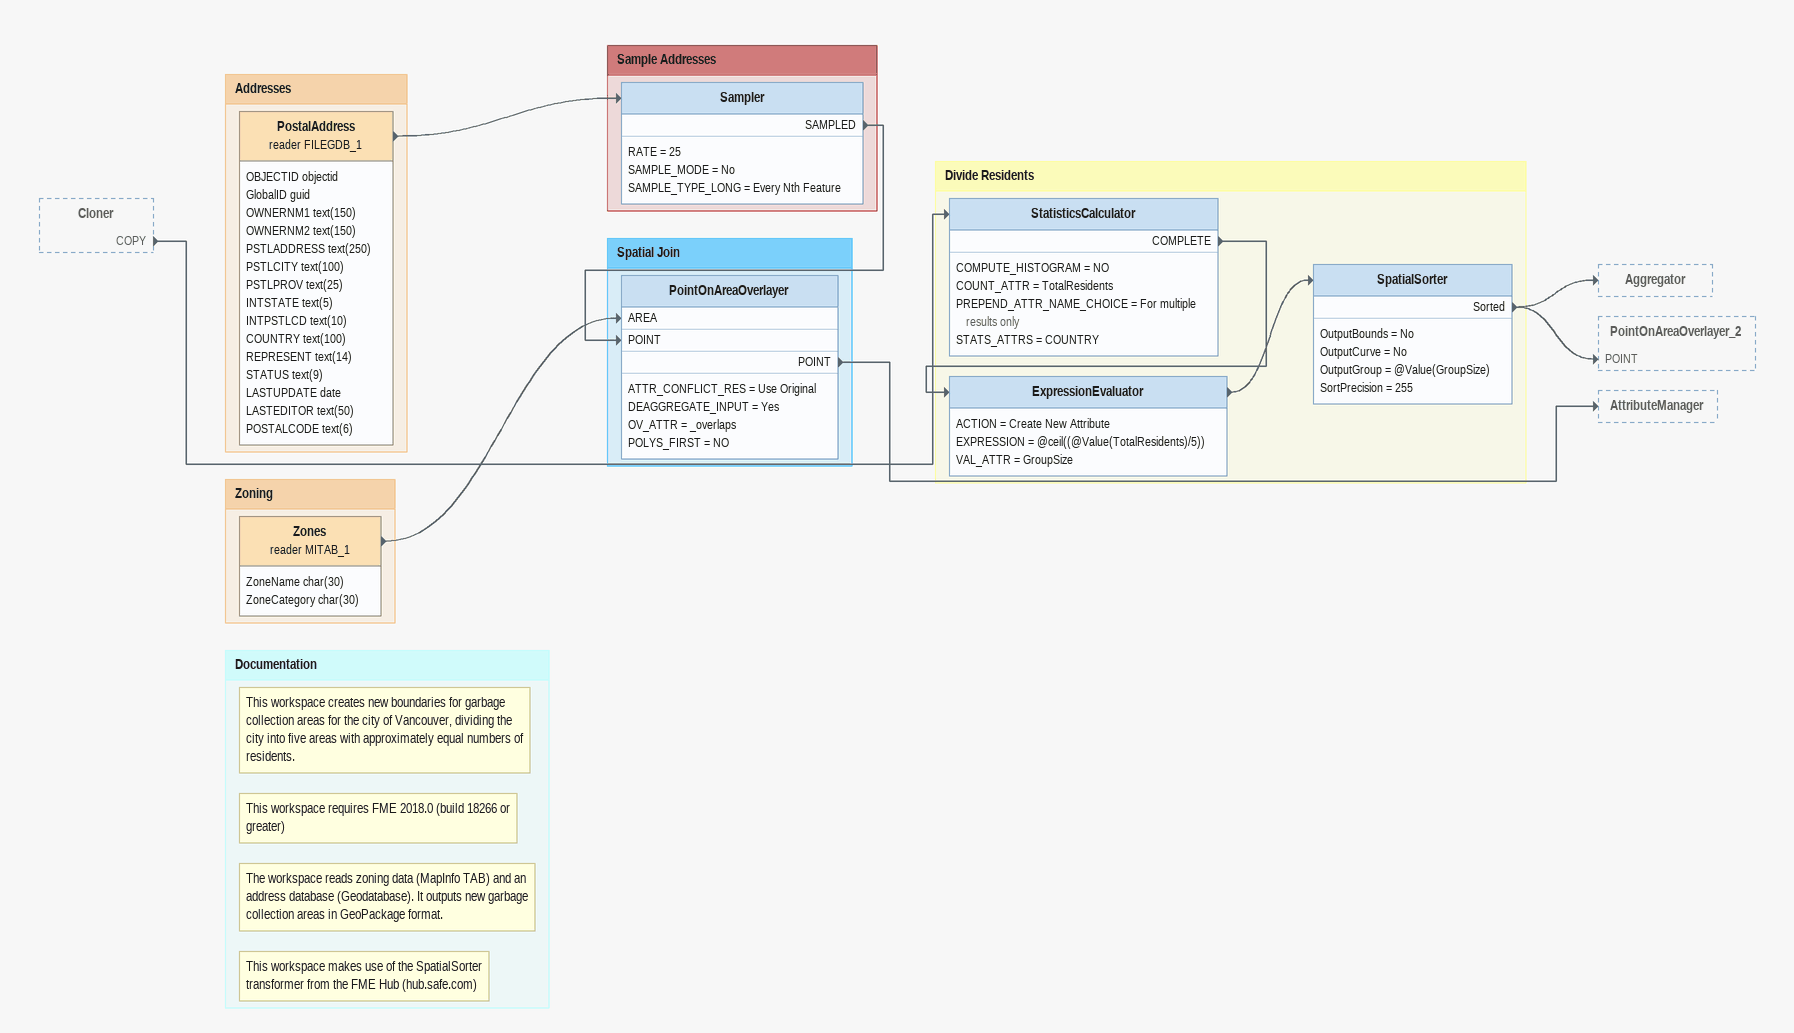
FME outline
Cloner [outside]
    COPY -> StatisticsCalculator

Bookmark: Addresses
PostalAddress (reader FILEGDB_1)
    attributes: OBJECTID objectid, GlobalID guid, OWNERNM1 text(150), OWNERNM2 text(150), PSTLADDRESS text(250), PSTLCITY text(100), PSTLPROV text(25), INTSTATE text(5), INTPSTLCD text(10), COUNTRY text(100), REPRESENT text(14), STATUS text(9), LASTUPDATE date, LASTEDITOR text(50), POSTALCODE text(6)
    -> Sampler

Bookmark: Sample Addresses
Sampler
    RATE = 25
    SAMPLE_MODE = No
    SAMPLE_TYPE_LONG = Every Nth Feature
    SAMPLED -> PointOnAreaOverlayer [POINT]

Bookmark: Zoning
Zones (reader MITAB_1)
    attributes: ZoneName char(30), ZoneCategory char(30)
    -> PointOnAreaOverlayer [AREA]

Bookmark: Spatial Join
PointOnAreaOverlayer
    ATTR_CONFLICT_RES = Use Original
    DEAGGREGATE_INPUT = Yes
    OV_ATTR = _overlaps
    POLYS_FIRST = NO
    POINT -> AttributeManager

Bookmark: Divide Residents
StatisticsCalculator
    COMPUTE_HISTOGRAM = NO
    COUNT_ATTR = TotalResidents
    PREPEND_ATTR_NAME_CHOICE = For multiple results only
    STATS_ATTRS = COUNTRY
    COMPLETE -> ExpressionEvaluator
ExpressionEvaluator
    ACTION = Create New Attribute
    EXPRESSION = @ceil((@Value(TotalResidents)/5))
    VAL_ATTR = GroupSize
    -> SpatialSorter
SpatialSorter
    OutputBounds = No
    OutputCurve = No
    OutputGroup = @Value(GroupSize)
    SortPrecision = 255
    Sorted -> Aggregator
    Sorted -> PointOnAreaOverlayer_2 [POINT]

Bookmark: Documentation
Note: This workspace creates new boundaries for garbage collection areas for the city of Vancouver, dividing the city into five areas with approximately equal numbers of residents.
Note: This workspace requires FME 2018.0 (build 18266 or greater)
Note: The workspace reads zoning data (MapInfo TAB) and an address database (Geodatabase). It outputs new garbage collection areas in GeoPackage format.
Note: This workspace makes use of the SpatialSorter transformer from the FME Hub (hub.safe.com)
